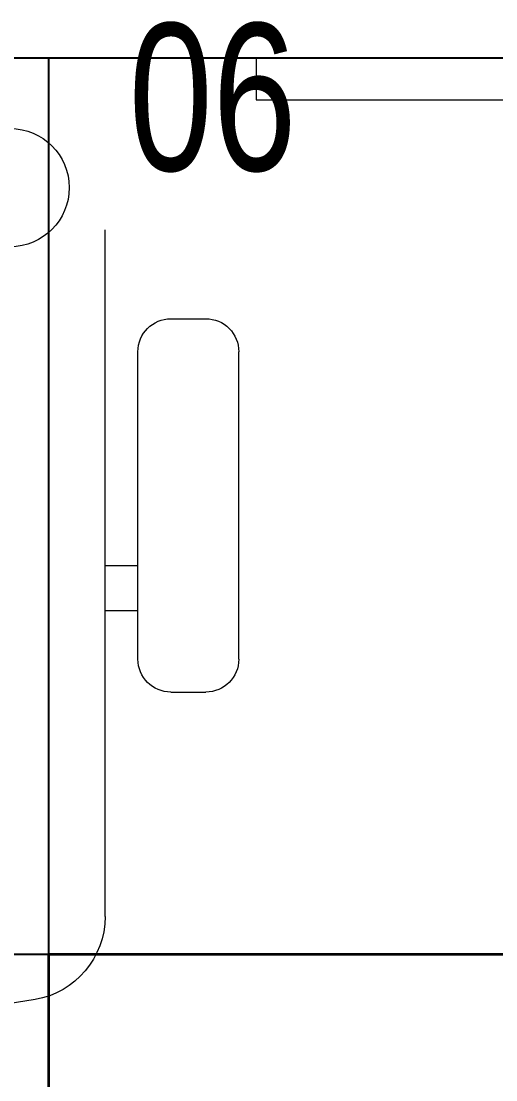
# Model space of a CAD drawing. Header units: inches. Extents: x -12418 to 57169, y -29325 to 19878.
# Drawn here: x 16784 to 17066, y -4775 to -4146 of the extents above; entities that cross this region are included whole.
import ezdxf
from ezdxf.enums import TextEntityAlignment as Align

# ---------------------------------------------------------------- set-up
doc = ezdxf.new("R2010")
doc.units = ezdxf.units.IN
doc.header["$LTSCALE"] = 25
doc.header["$MEASUREMENT"] = 0
doc.layers.get('0').update_dxf_attribs({"color": 8})
for name, color, linetype, lineweight in [('00-Ground Floor$0$72_EGR_EQP_TAG', 142, 'Continuous', 5), ('00-Ground Floor$0$LOADING', 253, 'Continuous', 5), ('00-Ground Floor$0$NEW Wall', 166, 'Continuous', 5), ('00-Ground Floor$0$Walls', 251, 'Continuous', 5), ('E-LITE-CIRC-NUMB', 6, 'Continuous', 25), ('E-LITE-CLNG', 150, 'Continuous', 35), ('E-LITE-CTRL', 6, 'Continuous', 25)]:
    doc.layers.add(name, color=color, linetype=linetype, lineweight=lineweight)
doc.layers.add('00-Ground Floor$0$False Ceiling', color=251, linetype='Continuous')
doc.styles.add('00-Ground Floor$0$X3G_ENTITY_257CFD', font='swisscl.ttf', dxfattribs={"height": 200})
doc.styles.add('DC_Simplex', font='SIMPLEX.shx', dxfattribs={"width": 0.7})

# ---------------------------------------------------------------- blocks, each defined once
blk = doc.blocks.new('*X547')
at = {"color": 0}
for p, q in [((5, 3), (5, 3)), ((5, 3), (5, 3)), ((5, 3), (5, 3)), ((5, 3), (5, 3)), ((5, 3), (5, 3)), ((5, 3), (5, 3)), ((5, 3), (5, 3)), ((5, 3), (5, 3)), ((5, 3), (5, 3)), ((5, 3), (5, 3)), ((5, 3), (5, 3)), ((5, 3), (5, 3)), ((5, 3), (5, 3)), ((5, 3), (5, 3)), ((5, 3), (5, 3)), ((5, 3), (5, 3)), ((5, 3), (5, 3)), ((5, 3), (5, 3)), ((5, 3), (5, 3)), ((5, 3), (5, 3)), ((5, 3), (5, 3)), ((5, 3), (5, 3)), ((5, 3), (5, 3)), ((5, 3), (5, 3)), ((5, 3), (5, 3)), ((5, 3), (5, 3)), ((5, 3), (5, 3)), ((5, 3), (5, 3)), ((5, 3), (5, 3)), ((5, 3), (5, 3)), ((5, 3), (5, 3)), ((5, 3), (5, 3)), ((5, 3), (5, 3)), ((5, 3), (5, 3)), ((5, 3), (5, 3)), ((5, 3), (5, 3)), ((5, 3), (5, 3)), ((5, 3), (5, 3)), ((5, 3), (5, 3)), ((5, 3), (5, 3)), ((5, 3), (5, 3)), ((5, 3), (5, 3)), ((5, 3), (5, 3)), ((5, 3), (5, 3)), ((5, 3), (5, 3)), ((5, 3), (5, 3)), ((5, 3), (5, 3)), ((5, 3), (5, 3)), ((5, 3), (5, 3)), ((5, 3), (5, 3)), ((5, 3), (5, 3)), ((5, 3), (5, 3)), ((5, 3), (5, 3)), ((5, 3), (5, 3)), ((5, 3), (5, 3)), ((5, 3), (5, 3)), ((5, 3), (5, 3)), ((5, 3), (5, 3)), ((5, 3), (5, 3)), ((5, 3), (5, 3)), ((5, 3), (5, 3)), ((5, 3), (5, 3)), ((5, 3), (5, 3)), ((5, 3), (5, 3)), ((5, 3), (5, 3)), ((5, 3), (5, 3)), ((6, 3), (5, 3)), ((5, 3), (5, 3)), ((6, 3), (5, 3)), ((5, 3), (5, 3)), ((6, 3), (5, 3)), ((5, 3), (5, 3)), ((6, 3), (5, 3)), ((5, 3), (5, 3)), ((5, 3), (5, 3)), ((5, 3), (5, 3)), ((5, 3), (5, 3)), ((5, 3), (5, 3)), ((5, 3), (5, 3)), ((5, 3), (5, 3)), ((5, 3), (5, 3)), ((5, 3), (5, 3)), ((5, 3), (5, 3)), ((5, 3), (5, 3)), ((5, 3), (5, 3)), ((5, 3), (5, 3)), ((5, 3), (5, 3)), ((5, 3), (5, 3)), ((5, 3), (5, 3)), ((5, 3), (5, 3)), ((5, 3), (5, 3)), ((5, 3), (5, 3)), ((5, 3), (5, 3)), ((5, 3), (5, 3)), ((5, 3), (5, 3)), ((5, 3), (5, 3)), ((6, 3), (6, 3)), ((6, 3), (6, 3)), ((6, 3), (6, 3)), ((6, 3), (6, 3)), ((6, 3), (6, 3)), ((6, 3), (6, 3)), ((6, 3), (6, 3)), ((6, 3), (6, 3)), ((6, 3), (6, 3)), ((6, 3), (6, 3)), ((6, 3), (6, 3)), ((6, 3), (6, 3)), ((6, 3), (6, 3)), ((6, 3), (6, 3)), ((6, 3), (6, 3)), ((6, 3), (6, 3)), ((6, 3), (6, 3)), ((6, 3), (6, 3)), ((6, 3), (6, 3)), ((6, 3), (6, 3)), ((6, 3), (6, 3)), ((6, 3), (6, 3)), ((6, 3), (6, 3)), ((6, 3), (6, 3)), ((6, 3), (6, 3)), ((6, 3), (6, 3)), ((6, 3), (6, 3)), ((6, 3), (6, 3)), ((6, 3), (6, 3)), ((6, 3), (6, 3)), ((6, 3), (6, 3)), ((6, 3), (6, 3)), ((6, 3), (6, 3)), ((6, 3), (6, 3)), ((6, 3), (6, 3)), ((6, 3), (6, 3)), ((6, 3), (6, 3)), ((6, 3), (6, 3)), ((6, 3), (6, 3)), ((6, 3), (6, 3)), ((6, 3), (6, 3)), ((6, 3), (6, 3)), ((6, 3), (6, 3)), ((6, 3), (6, 3)), ((6, 3), (6, 3)), ((6, 3), (6, 3)), ((6, 3), (6, 3)), ((6, 3), (6, 3)), ((6, 3), (6, 3)), ((6, 3), (6, 3)), ((6, 3), (6, 3)), ((6, 3), (6, 3)), ((6, 3), (6, 3)), ((6, 3), (6, 3)), ((6, 3), (6, 3)), ((6, 3), (6, 3)), ((6, 3), (6, 3)), ((6, 3), (6, 3)), ((6, 3), (6, 3)), ((6, 3), (6, 3)), ((6, 3), (6, 3)), ((6, 3), (6, 3)), ((6, 3), (6, 3)), ((6, 3), (6, 3)), ((6, 3), (6, 3)), ((6, 3), (6, 3)), ((6, 3), (6, 3)), ((6, 3), (6, 3)), ((6, 3), (6, 3)), ((6, 3), (6, 3)), ((6, 3), (6, 3)), ((6, 3), (6, 3)), ((6, 3), (6, 3)), ((6, 3), (6, 3)), ((6, 3), (6, 3)), ((6, 3), (6, 3)), ((6, 3), (6, 3)), ((6, 3), (6, 3)), ((6, 3), (6, 3)), ((6, 3), (6, 3)), ((6, 3), (6, 3)), ((6, 3), (6, 3)), ((6, 3), (6, 3)), ((6, 3), (6, 3)), ((6, 3), (6, 3)), ((6, 3), (6, 3)), ((6, 3), (6, 3)), ((6, 3), (6, 3)), ((6, 3), (6, 3)), ((6, 3), (6, 3)), ((6, 3), (6, 3)), ((6, 3), (6, 3)), ((6, 3), (6, 3)), ((6, 3), (6, 3)), ((6, 3), (6, 3)), ((6, 3), (6, 3)), ((6, 3), (6, 3)), ((6, 3), (6, 3)), ((6, 3), (6, 3)), ((6, 3), (6, 3)), ((6, 3), (6, 3)), ((6, 3), (6, 3)), ((6, 3), (6, 3)), ((6, 3), (6, 3)), ((6, 3), (6, 3)), ((6, 3), (6, 3)), ((6, 3), (6, 3)), ((6, 3), (6, 3)), ((6, 3), (6, 3)), ((6, 3), (6, 3)), ((6, 3), (6, 3)), ((6, 3), (6, 3)), ((6, 3), (6, 3)), ((6, 3), (6, 3)), ((6, 3), (6, 3)), ((6, 3), (6, 3)), ((6, 3), (6, 3)), ((6, 3), (6, 3)), ((6, 3), (6, 3)), ((6, 3), (6, 3)), ((6, 3), (6, 3)), ((6, 3), (6, 3)), ((6, 3), (6, 3)), ((6, 3), (6, 3)), ((6, 3), (6, 3)), ((6, 3), (6, 3)), ((6, 3), (6, 3)), ((6, 3), (6, 3)), ((6, 3), (6, 3)), ((6, 3), (6, 3)), ((6, 3), (6, 3)), ((6, 3), (6, 3)), ((6, 3), (6, 3)), ((6, 3), (6, 3)), ((6, 3), (6, 3)), ((6, 3), (6, 3)), ((6, 3), (6, 3)), ((6, 3), (6, 3)), ((6, 3), (6, 3)), ((6, 3), (6, 3)), ((6, 3), (6, 3)), ((6, 3), (6, 3)), ((6, 3), (6, 3)), ((6, 3), (6, 3)), ((6, 3), (6, 3)), ((6, 3), (6, 3)), ((6, 3), (6, 3)), ((6, 3), (6, 3)), ((6, 3), (6, 3)), ((6, 3), (6, 3)), ((6, 3), (6, 3)), ((6, 3), (6, 3)), ((6, 3), (6, 3)), ((6, 3), (6, 3)), ((6, 3), (6, 3)), ((6, 3), (6, 3)), ((6, 3), (6, 3)), ((6, 3), (6, 3)), ((6, 3), (6, 3)), ((6, 3), (6, 3)), ((6, 3), (6, 3)), ((6, 3), (6, 3)), ((6, 3), (6, 3)), ((6, 3), (6, 3)), ((6, 3), (6, 3)), ((6, 3), (6, 3)), ((6, 3), (6, 3)), ((6, 3), (6, 3)), ((6, 3), (6, 3)), ((6, 3), (6, 3)), ((6, 3), (6, 3)), ((6, 3), (6, 3)), ((6, 3), (6, 3)), ((6, 3), (6, 3)), ((6, 3), (6, 3)), ((6, 3), (6, 3)), ((6, 3), (6, 3)), ((6, 3), (6, 3)), ((6, 3), (6, 3)), ((6, 3), (6, 3)), ((6, 3), (6, 3)), ((6, 3), (6, 3)), ((6, 3), (6, 3)), ((6, 3), (6, 3)), ((6, 3), (6, 3)), ((6, 3), (6, 3)), ((6, 3), (6, 3)), ((6, 3), (6, 3)), ((6, 3), (6, 3)), ((6, 3), (6, 3)), ((6, 3), (6, 3)), ((6, 3), (6, 3)), ((6, 3), (6, 3)), ((6, 3), (6, 3)), ((6, 3), (6, 3)), ((6, 3), (6, 3)), ((6, 3), (6, 3)), ((6, 3), (6, 3)), ((6, 3), (6, 3)), ((6, 3), (6, 3)), ((6, 3), (6, 3)), ((6, 3), (6, 3)), ((6, 3), (6, 3)), ((6, 3), (6, 3)), ((6, 3), (5, 3)), ((6, 3), (5, 3)), ((6, 3), (5, 3)), ((6, 3), (5, 3)), ((6, 3), (5, 3)), ((6, 3), (6, 3)), ((6, 3), (6, 3)), ((6, 3), (6, 3)), ((6, 3), (6, 3)), ((6, 3), (6, 3)), ((6, 3), (6, 3)), ((6, 3), (6, 3)), ((6, 3), (6, 3)), ((6, 3), (6, 3)), ((6, 3), (6, 3)), ((6, 3), (6, 3)), ((6, 3), (6, 3)), ((6, 3), (6, 3)), ((6, 3), (6, 3)), ((6, 3), (6, 3)), ((6, 3), (6, 3)), ((6, 3), (6, 3)), ((6, 3), (6, 3)), ((6, 3), (6, 3)), ((6, 3), (6, 3)), ((6, 3), (6, 3)), ((6, 3), (6, 3)), ((6, 3), (6, 3)), ((6, 3), (6, 3)), ((6, 3), (6, 3)), ((6, 3), (6, 3)), ((6, 3), (6, 3)), ((6, 3), (6, 3)), ((6, 3), (6, 3)), ((6, 3), (6, 3)), ((6, 3), (6, 3)), ((6, 3), (6, 3)), ((6, 3), (6, 3)), ((6, 3), (6, 3)), ((6, 3), (6, 3)), ((6, 3), (6, 3)), ((6, 3), (6, 3)), ((6, 3), (6, 3)), ((6, 3), (6, 3)), ((6, 3), (6, 3)), ((6, 3), (6, 3)), ((6, 3), (6, 3)), ((6, 3), (6, 3)), ((6, 3), (6, 3)), ((6, 3), (6, 3)), ((6, 3), (6, 3)), ((6, 3), (6, 3)), ((6, 3), (6, 3)), ((6, 3), (6, 3)), ((6, 3), (6, 3)), ((6, 3), (6, 3)), ((6, 3), (6, 3)), ((6, 3), (6, 3)), ((6, 3), (6, 3)), ((6, 3), (6, 3)), ((6, 3), (6, 3)), ((6, 3), (6, 3)), ((6, 3), (6, 3)), ((6, 3), (6, 3)), ((6, 3), (6, 3)), ((6, 3), (6, 3)), ((6, 3), (6, 3)), ((6, 3), (6, 3)), ((6, 3), (6, 3)), ((6, 3), (6, 3)), ((6, 3), (6, 3)), ((6, 3), (6, 3)), ((6, 3), (6, 3)), ((6, 3), (6, 3)), ((6, 3), (6, 3)), ((6, 3), (6, 3)), ((6, 3), (6, 3)), ((6, 3), (6, 3)), ((6, 3), (6, 3)), ((6, 3), (6, 3)), ((6, 3), (6, 3)), ((6, 3), (6, 3)), ((6, 3), (6, 3)), ((6, 3), (6, 3)), ((6, 3), (6, 3)), ((6, 3), (6, 3)), ((6, 3), (6, 3)), ((6, 3), (6, 3)), ((6, 3), (6, 3)), ((6, 3), (6, 3)), ((6, 3), (6, 3)), ((6, 3), (6, 3)), ((6, 3), (6, 3)), ((6, 3), (6, 3)), ((6, 3), (6, 3)), ((6, 3), (6, 3)), ((6, 3), (6, 3)), ((6, 3), (6, 3)), ((6, 3), (6, 3)), ((6, 3), (6, 3)), ((6, 3), (6, 3)), ((6, 3), (6, 3)), ((6, 3), (6, 3)), ((6, 3), (6, 3)), ((6, 3), (6, 3)), ((6, 3), (6, 3)), ((6, 3), (6, 3)), ((6, 3), (6, 3)), ((6, 3), (6, 3)), ((6, 3), (6, 3)), ((6, 3), (6, 3)), ((6, 3), (6, 3)), ((6, 3), (6, 3)), ((6, 3), (6, 3)), ((6, 3), (6, 3)), ((6, 3), (6, 3)), ((6, 3), (6, 3)), ((6, 3), (6, 3)), ((6, 3), (6, 3)), ((6, 3), (6, 3)), ((6, 3), (6, 3)), ((6, 3), (6, 3)), ((6, 3), (6, 3)), ((6, 3), (6, 3)), ((6, 3), (6, 3)), ((6, 3), (6, 3)), ((6, 3), (6, 3)), ((6, 3), (6, 3)), ((6, 3), (6, 3)), ((6, 3), (6, 3)), ((6, 3), (6, 3)), ((6, 3), (6, 3)), ((6, 3), (6, 3)), ((6, 3), (6, 3)), ((6, 3), (6, 3)), ((6, 3), (6, 3)), ((6, 3), (6, 3)), ((6, 3), (6, 3)), ((6, 3), (6, 3)), ((6, 3), (6, 3)), ((6, 3), (6, 3)), ((6, 3), (6, 3)), ((6, 3), (6, 3)), ((6, 3), (6, 3)), ((6, 3), (6, 3)), ((6, 3), (6, 3)), ((6, 3), (6, 3)), ((6, 3), (6, 3)), ((6, 3), (6, 3)), ((6, 3), (6, 3)), ((6, 3), (6, 3)), ((6, 3), (6, 3)), ((6, 3), (6, 3)), ((6, 3), (6, 3)), ((6, 3), (6, 3)), ((6, 3), (6, 3)), ((6, 3), (6, 3)), ((6, 3), (6, 3)), ((6, 3), (6, 3)), ((6, 3), (6, 3)), ((6, 3), (6, 3)), ((6, 3), (6, 3)), ((6, 3), (6, 3)), ((6, 3), (6, 3)), ((6, 3), (6, 3)), ((6, 3), (6, 3)), ((6, 3), (6, 3)), ((6, 3), (6, 3)), ((6, 3), (6, 3)), ((6, 3), (6, 3)), ((6, 3), (6, 3)), ((6, 3), (6, 3)), ((6, 3), (6, 3)), ((6, 3), (6, 3)), ((6, 3), (6, 3)), ((6, 3), (6, 3)), ((6, 3), (6, 3)), ((6, 3), (6, 3)), ((6, 3), (6, 3)), ((6, 3), (6, 3)), ((6, 3), (6, 3)), ((6, 3), (6, 3)), ((6, 3), (6, 3)), ((6, 3), (6, 3)), ((6, 3), (6, 3)), ((6, 3), (6, 3)), ((6, 3), (6, 3)), ((6, 3), (6, 3)), ((6, 3), (6, 3)), ((6, 3), (6, 3)), ((6, 3), (6, 3)), ((6, 3), (6, 3)), ((6, 3), (6, 3)), ((6, 3), (6, 3)), ((6, 3), (6, 3)), ((6, 3), (6, 3)), ((6, 3), (6, 3)), ((6, 3), (6, 3)), ((6, 3), (6, 3)), ((6, 3), (6, 3)), ((6, 3), (6, 3)), ((6, 3), (6, 3)), ((6, 3), (6, 3)), ((6, 3), (6, 3)), ((6, 3), (6, 3)), ((6, 3), (6, 3)), ((6, 3), (6, 3)), ((6, 3), (6, 3)), ((6, 3), (6, 3)), ((6, 3), (6, 3)), ((6, 3), (6, 3)), ((6, 3), (6, 3)), ((6, 3), (6, 3)), ((6, 3), (6, 3)), ((6, 3), (6, 3)), ((6, 3), (6, 3)), ((6, 3), (6, 3)), ((6, 3), (6, 3)), ((6, 3), (6, 3)), ((6, 3), (6, 3)), ((6, 3), (6, 3)), ((6, 3), (6, 3)), ((6, 3), (6, 3)), ((6, 3), (6, 3)), ((6, 3), (6, 3)), ((6, 3), (6, 3)), ((6, 3), (6, 3)), ((6, 3), (6, 3)), ((6, 3), (6, 3)), ((6, 3), (6, 3)), ((6, 3), (6, 3)), ((6, 3), (6, 3)), ((6, 3), (6, 3)), ((6, 3), (6, 3)), ((6, 3), (6, 3)), ((6, 3), (6, 3)), ((6, 3), (6, 3)), ((6, 3), (6, 3)), ((6, 3), (6, 3)), ((6, 3), (6, 3)), ((6, 3), (6, 3)), ((6, 3), (6, 3)), ((6, 3), (6, 3)), ((6, 3), (6, 3)), ((6, 3), (6, 3)), ((6, 3), (6, 3)), ((6, 3), (6, 3)), ((6, 3), (6, 3)), ((6, 3), (6, 3)), ((6, 3), (6, 3)), ((6, 3), (6, 3)), ((6, 3), (6, 3)), ((6, 3), (6, 3)), ((6, 3), (6, 3)), ((6, 3), (6, 3)), ((6, 3), (6, 3)), ((6, 3), (6, 3)), ((6, 3), (6, 3)), ((6, 3), (6, 3)), ((6, 3), (6, 3)), ((6, 3), (6, 3)), ((6, 3), (6, 3)), ((6, 3), (6, 3)), ((6, 3), (6, 3)), ((6, 3), (6, 3)), ((6, 3), (6, 3)), ((6, 3), (6, 3)), ((6, 3), (6, 3)), ((6, 3), (6, 3)), ((6, 3), (6, 3)), ((6, 3), (6, 3)), ((6, 3), (6, 3)), ((6, 3), (6, 3)), ((6, 3), (6, 3)), ((6, 3), (6, 3)), ((6, 3), (6, 3)), ((6, 3), (6, 3)), ((6, 3), (6, 3)), ((6, 3), (6, 3)), ((6, 3), (6, 3)), ((6, 3), (6, 3)), ((6, 3), (6, 3)), ((6, 3), (6, 3)), ((6, 3), (6, 3)), ((6, 3), (6, 3)), ((6, 3), (6, 3)), ((6, 3), (6, 3)), ((6, 3), (6, 3)), ((6, 3), (6, 3)), ((6, 3), (6, 3)), ((6, 3), (6, 3)), ((6, 3), (6, 3)), ((6, 3), (6, 3)), ((6, 3), (6, 3)), ((6, 3), (6, 3)), ((6, 3), (6, 3)), ((6, 3), (6, 3)), ((6, 3), (6, 3)), ((6, 3), (6, 3)), ((6, 3), (6, 3)), ((6, 3), (6, 3)), ((6, 3), (6, 3)), ((6, 3), (6, 3)), ((6, 3), (6, 3)), ((6, 3), (6, 3)), ((6, 3), (6, 3)), ((6, 3), (6, 3)), ((6, 3), (6, 3)), ((6, 3), (6, 3)), ((6, 3), (6, 3)), ((6, 3), (6, 3)), ((6, 3), (6, 3)), ((6, 3), (6, 3)), ((6, 3), (6, 3)), ((6, 3), (6, 3)), ((6, 3), (6, 3)), ((6, 3), (6, 3)), ((6, 3), (6, 3)), ((6, 3), (6, 3)), ((6, 3), (6, 3)), ((6, 3), (6, 3)), ((6, 3), (6, 3))]:
    blk.add_line(p, q, dxfattribs=at)
blk = doc.blocks.new('*X548')
at = {"color": 0}
for p, q in [((13, 1), (13, 1)), ((13, 1), (13, 1)), ((13, 1), (13, 1)), ((13, 1), (13, 1)), ((13, 1), (13, 1)), ((13, 1), (13, 1)), ((13, 1), (13, 1)), ((13, 1), (13, 1)), ((13, 1), (13, 1)), ((13, 1), (13, 1)), ((13, 1), (13, 1)), ((13, 1), (13, 1)), ((13, 1), (13, 1)), ((13, 1), (13, 1)), ((13, 1), (13, 1)), ((13, 1), (14, 1)), ((13, 1), (14, 1)), ((13, 1), (14, 1)), ((13, 1), (13, 1)), ((13, 1), (13, 1)), ((13, 1), (13, 1)), ((13, 1), (13, 1)), ((13, 1), (13, 1)), ((13, 1), (13, 1)), ((13, 1), (13, 1)), ((13, 1), (13, 1)), ((13, 1), (13, 1)), ((13, 1), (13, 1)), ((13, 1), (13, 1)), ((13, 1), (13, 1)), ((13, 1), (13, 1)), ((13, 1), (13, 1)), ((13, 1), (13, 1)), ((13, 1), (13, 1)), ((13, 1), (13, 1)), ((13, 1), (13, 1)), ((13, 1), (13, 1)), ((13, 1), (13, 1)), ((13, 1), (13, 1)), ((13, 1), (13, 1)), ((13, 1), (13, 1)), ((13, 1), (13, 1)), ((13, 1), (13, 1)), ((13, 1), (13, 1)), ((13, 1), (13, 1)), ((13, 1), (13, 1)), ((13, 1), (13, 1)), ((13, 1), (13, 1)), ((13, 1), (13, 1)), ((13, 1), (13, 1)), ((13, 1), (13, 1)), ((13, 1), (13, 1)), ((13, 1), (13, 1)), ((13, 1), (13, 1)), ((13, 1), (13, 1)), ((13, 1), (13, 1)), ((13, 1), (13, 1)), ((13, 1), (13, 1)), ((13, 1), (13, 1)), ((13, 1), (13, 1)), ((13, 1), (13, 1)), ((13, 1), (13, 1)), ((13, 1), (13, 1)), ((13, 1), (13, 1)), ((13, 1), (13, 1)), ((13, 1), (13, 1)), ((13, 1), (13, 1)), ((13, 1), (13, 1)), ((13, 1), (13, 1)), ((13, 1), (13, 1)), ((13, 1), (13, 1)), ((13, 1), (13, 1)), ((13, 1), (13, 1)), ((13, 1), (13, 1)), ((13, 1), (13, 1)), ((13, 1), (13, 1)), ((13, 1), (13, 1)), ((13, 1), (13, 1)), ((13, 1), (13, 1)), ((13, 1), (13, 1)), ((13, 1), (13, 1)), ((13, 1), (13, 1)), ((13, 1), (13, 1)), ((13, 1), (13, 1)), ((13, 1), (13, 1)), ((13, 1), (13, 1)), ((13, 1), (13, 1)), ((13, 1), (13, 1)), ((13, 1), (13, 1)), ((13, 1), (13, 1)), ((13, 1), (13, 1)), ((13, 1), (13, 1)), ((13, 1), (13, 1)), ((13, 1), (13, 1)), ((13, 1), (13, 1)), ((13, 1), (13, 1)), ((13, 1), (13, 1)), ((13, 1), (13, 1)), ((13, 1), (13, 1)), ((13, 1), (13, 1)), ((13, 1), (13, 1)), ((13, 1), (13, 1)), ((13, 1), (13, 1)), ((13, 1), (13, 1)), ((13, 1), (13, 1)), ((13, 1), (13, 1)), ((13, 1), (13, 1)), ((13, 1), (13, 1)), ((13, 1), (13, 1)), ((13, 1), (13, 1)), ((13, 1), (13, 1)), ((13, 1), (13, 1)), ((13, 1), (13, 1)), ((13, 1), (13, 1)), ((13, 1), (13, 1)), ((13, 1), (13, 1)), ((13, 1), (13, 1)), ((13, 1), (13, 1)), ((13, 1), (13, 1)), ((13, 1), (13, 1)), ((13, 1), (13, 1)), ((13, 1), (13, 1)), ((13, 1), (13, 1)), ((13, 1), (14, 1)), ((13, 0), (13, 0)), ((13, 0), (13, 0)), ((13, 0), (13, 0)), ((13, 0), (13, 0)), ((13, 0), (13, 0)), ((13, 0), (13, 0)), ((13, 0), (13, 0)), ((13, 0), (13, 0)), ((13, 0), (13, 0)), ((13, 0), (13, 0)), ((13, 0), (13, 0)), ((13, 0), (13, 0)), ((13, 0), (13, 0)), ((13, 0), (13, 0)), ((13, 0), (13, 0)), ((13, 0), (13, 0)), ((13, 0), (13, 0)), ((13, 0), (13, 0)), ((13, 0), (13, 0)), ((13, 0), (13, 0)), ((13, 0), (13, 0)), ((13, 0), (13, 0)), ((13, 0), (13, 0)), ((13, 0), (13, 0)), ((13, 0), (13, 0)), ((13, 0), (13, 0)), ((13, 0), (13, 0)), ((13, 0), (13, 0)), ((13, 0), (13, 0)), ((13, 0), (13, 0)), ((13, 0), (13, 0)), ((13, 0), (13, 0)), ((13, 0), (13, 0)), ((13, 0), (13, 0)), ((13, 0), (13, 0)), ((13, 0), (13, 0)), ((13, 0), (13, 0)), ((13, 0), (13, 0)), ((13, 0), (13, 0)), ((13, 0), (13, 0)), ((13, 0), (13, 0)), ((13, 0), (13, 0)), ((13, 0), (13, 0)), ((13, 0), (13, 0)), ((13, 0), (13, 0)), ((13, 0), (13, 0)), ((13, 0), (13, 0)), ((13, 0), (13, 0)), ((13, 0), (14, 0)), ((13, 0), (14, 0)), ((13, 0), (13, 0)), ((13, 0), (14, 0)), ((14, 1), (14, 1)), ((14, 1), (14, 1)), ((14, 1), (14, 1)), ((14, 1), (14, 1)), ((14, 1), (14, 1)), ((14, 1), (14, 1)), ((14, 1), (14, 1)), ((14, 1), (14, 1)), ((14, 1), (14, 1)), ((14, 1), (14, 1)), ((14, 1), (14, 1)), ((14, 1), (14, 1)), ((14, 1), (14, 1)), ((14, 1), (14, 1)), ((14, 1), (14, 1)), ((14, 1), (14, 1)), ((14, 1), (14, 1)), ((14, 1), (14, 1)), ((14, 1), (14, 1)), ((14, 1), (14, 1)), ((14, 1), (14, 1)), ((14, 1), (14, 1)), ((14, 1), (14, 1)), ((14, 1), (14, 1)), ((14, 1), (14, 1)), ((14, 1), (14, 1)), ((14, 1), (14, 1)), ((14, 1), (14, 1)), ((14, 1), (14, 1)), ((14, 1), (14, 1)), ((14, 1), (14, 1)), ((14, 1), (14, 1)), ((14, 1), (14, 1)), ((14, 1), (14, 1)), ((14, 1), (14, 1)), ((14, 1), (14, 1)), ((14, 1), (14, 1)), ((14, 1), (14, 1)), ((14, 1), (14, 1)), ((14, 1), (14, 1)), ((14, 1), (14, 1)), ((14, 1), (14, 1)), ((14, 1), (14, 1)), ((14, 1), (14, 1)), ((14, 1), (14, 1)), ((14, 1), (14, 1)), ((14, 1), (14, 1)), ((14, 1), (14, 1)), ((14, 1), (14, 1)), ((14, 1), (14, 1)), ((14, 1), (14, 1)), ((14, 1), (14, 1)), ((14, 1), (14, 1)), ((14, 1), (14, 1)), ((14, 1), (14, 1)), ((14, 1), (14, 1)), ((14, 1), (14, 1)), ((14, 1), (14, 1)), ((14, 1), (14, 1)), ((14, 1), (14, 1)), ((14, 1), (14, 1)), ((14, 1), (14, 1)), ((14, 1), (14, 1)), ((14, 1), (14, 1)), ((14, 1), (14, 1)), ((14, 1), (14, 1)), ((14, 1), (14, 1)), ((14, 1), (14, 1)), ((14, 1), (14, 1)), ((14, 1), (14, 1)), ((14, 1), (14, 1)), ((14, 1), (14, 1)), ((14, 1), (14, 1)), ((14, 1), (14, 1)), ((14, 1), (14, 1)), ((14, 1), (14, 1)), ((14, 1), (14, 1)), ((14, 1), (14, 1)), ((14, 1), (14, 1)), ((14, 1), (14, 1)), ((14, 1), (14, 1)), ((14, 1), (14, 1)), ((14, 1), (14, 1)), ((14, 1), (14, 1)), ((14, 1), (14, 1)), ((14, 1), (14, 1)), ((14, 1), (14, 1)), ((14, 1), (14, 1)), ((14, 1), (14, 1)), ((14, 1), (14, 1)), ((14, 1), (14, 1)), ((14, 1), (14, 1)), ((14, 1), (14, 1)), ((14, 1), (14, 1)), ((14, 0), (14, 0)), ((14, 0), (14, 0)), ((14, 0), (14, 0)), ((14, 0), (14, 0)), ((14, 0), (14, 0)), ((14, 0), (14, 0)), ((14, 0), (14, 0)), ((14, 0), (14, 0)), ((14, 0), (14, 0)), ((14, 0), (14, 0)), ((14, 0), (14, 0)), ((14, 0), (14, 0)), ((14, 0), (14, 0)), ((14, 0), (14, 0)), ((14, 0), (14, 0)), ((14, 0), (14, 0)), ((14, 0), (14, 0)), ((14, 0), (14, 0)), ((14, 0), (14, 0)), ((14, 0), (14, 0)), ((14, 0), (14, 0)), ((14, 0), (14, 0)), ((14, 0), (14, 0)), ((14, 0), (14, 0)), ((14, 0), (14, 0)), ((14, 0), (14, 0)), ((14, 0), (14, 0)), ((14, 0), (14, 0)), ((14, 0), (14, 0)), ((14, 0), (14, 0)), ((14, 0), (14, 0)), ((14, 0), (14, 0)), ((14, 0), (14, 0)), ((14, 0), (14, 0)), ((14, 0), (14, 0)), ((14, 0), (14, 0)), ((14, 0), (14, 0)), ((14, 0), (14, 0)), ((14, 0), (14, 0)), ((14, 0), (14, 0)), ((14, 0), (14, 0)), ((14, 0), (14, 0)), ((14, 0), (14, 0)), ((14, 0), (14, 0)), ((14, 0), (14, 0)), ((14, 0), (14, 0)), ((14, 0), (14, 0)), ((14, 0), (14, 0)), ((13, 0), (13, 0)), ((13, 0), (14, 0)), ((13, 0), (13, 0)), ((13, 0), (14, 0)), ((13, 0), (13, 0)), ((13, 0), (14, 0)), ((13, 0), (13, 0)), ((13, 0), (13, 0)), ((13, 0), (13, 0)), ((13, 0), (13, 0)), ((13, 0), (14, 0)), ((13, 0), (13, 0)), ((13, 0), (14, 0)), ((13, 0), (13, 0)), ((13, 0), (14, 0)), ((13, 0), (13, 0)), ((13, 0), (14, 0)), ((13, 0), (13, 0)), ((13, 0), (14, 0)), ((13, 0), (13, 0)), ((13, 0), (14, 0)), ((13, 0), (13, 0)), ((13, 0), (14, 0)), ((13, 0), (13, 0)), ((13, 0), (13, 0)), ((13, 0), (13, 0)), ((13, 0), (14, 0)), ((13, 0), (13, 0)), ((13, 0), (14, 0)), ((13, 0), (13, 0)), ((13, 0), (14, 0)), ((13, 0), (13, 0)), ((13, 0), (14, 0)), ((13, 0), (13, 0)), ((13, 0), (13, 0)), ((13, 0), (13, 0)), ((13, 0), (13, 0)), ((13, 0), (13, 0)), ((13, 0), (13, 0)), ((13, 0), (13, 0)), ((13, 0), (13, 0)), ((13, 0), (13, 0)), ((13, 0), (13, 0)), ((13, 0), (13, 0)), ((13, 0), (13, 0)), ((13, 0), (13, 0)), ((13, 0), (13, 0)), ((13, 0), (13, 0)), ((13, 0), (13, 0)), ((13, 0), (13, 0)), ((13, 0), (13, 0)), ((13, 0), (13, 0)), ((13, 0), (13, 0)), ((13, 0), (13, 0)), ((13, 0), (13, 0)), ((13, 0), (13, 0)), ((13, 0), (13, 0)), ((13, 0), (13, 0)), ((13, 0), (13, 0)), ((13, 0), (13, 0)), ((13, 0), (13, 0)), ((13, 0), (13, 0)), ((13, 0), (13, 0)), ((13, 0), (13, 0)), ((13, -1), (13, -1)), ((13, -1), (13, -1)), ((13, -1), (13, -1)), ((13, -1), (13, -1)), ((13, -1), (13, -1)), ((13, -1), (14, -1)), ((13, -1), (13, -1)), ((14, 0), (14, 0)), ((14, 0), (14, 0)), ((14, 0), (14, 0)), ((14, 0), (14, 0)), ((14, 0), (14, 0)), ((14, 0), (14, 0)), ((14, 0), (14, 0)), ((14, 0), (14, 0)), ((14, 0), (14, 0)), ((14, 0), (14, 0)), ((14, 0), (14, 0)), ((14, 0), (14, 0)), ((14, 0), (14, 0)), ((14, 0), (14, 0)), ((14, 0), (14, 0)), ((13, 0), (14, 0)), ((14, 0), (14, 0)), ((14, 0), (14, 0)), ((14, 0), (14, 0)), ((14, 0), (14, 0)), ((14, 0), (14, 0)), ((14, 0), (14, 0)), ((14, 0), (14, 0)), ((14, 0), (14, 0)), ((14, 0), (14, 0)), ((14, 0), (14, 0)), ((14, 0), (14, 0)), ((14, 0), (14, 0)), ((14, 0), (14, 0)), ((14, 0), (14, 0)), ((14, 0), (14, 0)), ((14, 0), (14, 0)), ((14, 0), (14, 0)), ((14, 0), (14, 0)), ((14, 0), (14, 0)), ((14, 0), (14, 0)), ((14, 0), (14, 0)), ((14, 0), (14, 0)), ((14, 0), (14, 0)), ((14, 0), (14, 0)), ((14, 0), (14, 0)), ((14, 0), (14, 0)), ((14, 0), (14, 0)), ((14, 0), (14, 0)), ((14, 0), (14, 0)), ((14, 0), (14, 0)), ((14, 0), (14, 0)), ((14, 0), (14, 0)), ((14, 0), (14, 0)), ((14, 0), (14, 0)), ((14, -1), (14, -1)), ((14, -1), (14, -1)), ((14, -1), (14, -1)), ((14, -1), (14, -1)), ((14, -1), (14, -1))]:
    blk.add_line(p, q, dxfattribs=at)
blk = doc.blocks.new('00-Ground Floor$0$GF21018-P')
at = {"color": 0}
for p, q in [((0.22049, 0.47563), (0.22049, 0.0675)), ((0.25963, 0.34221), (0.2804, 0.34221)), ((0.24001, 0.32259), (0.24001, 0.14)), ((0.30001, 0.32259), (0.30001, 0.14)), ((0.22049, 0.29372), (0.24001, 0.29372)), ((0.22049, 0.26708), (0.24001, 0.26708)), ((0.25963, 0.12039), (0.2804, 0.12039))]:
    blk.add_line(p, q, dxfattribs=at)
for points in [[(0.24001, 0.29372), (0.24001, 0.29372), (0.24001, 0.29372), (0.24001, 0.29372), (0.24001, 0.29372), (0.24001, 0.29372), (0.24001, 0.29372), (0.24001, 0.29372), (0.24001, 0.29372), (0.24001, 0.29372), (0.24001, 0.29372), (0.24001, 0.29372), (0.24001, 0.29372), (0.24001, 0.29372), (0.24001, 0.29372), (0.24001, 0.29372), (0.24001, 0.29372), (0.24001, 0.29372), (0.24001, 0.29372), (0.24001, 0.29372), (0.24001, 0.29372), (0.24001, 0.29372), (0.24001, 0.29372), (0.24001, 0.29372), (0.24001, 0.29372), (0.24001, 0.29372), (0.24001, 0.29372), (0.24001, 0.29372), (0.24001, 0.29372), (0.24001, 0.29372), (0.24001, 0.29372), (0.24001, 0.29372), (0.24001, 0.29372), (0.24001, 0.29372), (0.24001, 0.29372), (0.24001, 0.29372), (0.24001, 0.29372), (0.24001, 0.29372), (0.24001, 0.29372), (0.24001, 0.29372), (0.24001, 0.29372), (0.24001, 0.29372), (0.24001, 0.29372), (0.24001, 0.29372), (0.24001, 0.29372), (0.24001, 0.29372), (0.24001, 0.29372), (0.24001, 0.29372), (0.24001, 0.29372), (0.24001, 0.29372), (0.24001, 0.29372), (0.24001, 0.29372), (0.24001, 0.29372), (0.24001, 0.29372), (0.24001, 0.29372), (0.24001, 0.29372), (0.24001, 0.29372), (0.24001, 0.29372), (0.24001, 0.29372), (0.24001, 0.29372), (0.24001, 0.29372), (0.24001, 0.29372), (0.24001, 0.29372), (0.24001, 0.29372), (0.24001, 0.29372), (0.24001, 0.29372), (0.24001, 0.29372), (0.24001, 0.29372), (0.24001, 0.29372), (0.24001, 0.29372), (0.24001, 0.29372), (0.24001, 0.29372), (0.24001, 0.29372), (0.24001, 0.29372), (0.24001, 0.29372), (0.24001, 0.29372), (0.24001, 0.29372), (0.24001, 0.29372), (0.24001, 0.29372), (0.24001, 0.29372), (0.24001, 0.29372), (0.24001, 0.29372), (0.24001, 0.29372), (0.24001, 0.29372), (0.24001, 0.29372), (0.24001, 0.29372), (0.24001, 0.29372), (0.24001, 0.29372), (0.24001, 0.29372), (0.24001, 0.29372), (0.24001, 0.29372), (0.24001, 0.29372), (0.24001, 0.29372), (0.24001, 0.29372), (0.24001, 0.29372), (0.24001, 0.29372), (0.24001, 0.29372), (0.24001, 0.29372), (0.24001, 0.29372), (0.24001, 0.29372), (0.24001, 0.29372), (0.24001, 0.29372), (0.24001, 0.29372), (0.24001, 0.29372), (0.24001, 0.29372), (0.24001, 0.29372), (0.24001, 0.29372), (0.24001, 0.29372), (0.24001, 0.29372), (0.24001, 0.29372), (0.24001, 0.29372), (0.24001, 0.29372), (0.24001, 0.29372), (0.24001, 0.29372), (0.24001, 0.29372), (0.24001, 0.29372), (0.24001, 0.29372), (0.24001, 0.29372), (0.24001, 0.29372), (0.24001, 0.29372), (0.24001, 0.29372), (0.24001, 0.29372), (0.24001, 0.29372), (0.24001, 0.29372), (0.24001, 0.29372), (0.24001, 0.29372), (0.24001, 0.29372), (0.24001, 0.29372), (0.24001, 0.29372), (0.24001, 0.29372), (0.24001, 0.29372), (0.24001, 0.29372), (0.24001, 0.29372), (0.24001, 0.29372), (0.24001, 0.29372), (0.24001, 0.29372), (0.24001, 0.29372), (0.24001, 0.29372), (0.24001, 0.29372), (0.24001, 0.29372), (0.24001, 0.29372), (0.24001, 0.29372), (0.24001, 0.29372), (0.24001, 0.29372), (0.24001, 0.29372), (0.24001, 0.29372), (0.24001, 0.29372), (0.24001, 0.29372), (0.24001, 0.29372), (0.24001, 0.29372), (0.24001, 0.29372), (0.24001, 0.29372), (0.24001, 0.29372), (0.24001, 0.29372), (0.24001, 0.29372), (0.24001, 0.29372), (0.24001, 0.29372), (0.24001, 0.29372), (0.24001, 0.29372), (0.24001, 0.29372), (0.24001, 0.29372), (0.24001, 0.29372), (0.24001, 0.29372), (0.24001, 0.29372), (0.24001, 0.29372), (0.24001, 0.29372), (0.24001, 0.29372), (0.24001, 0.29372), (0.24001, 0.29372), (0.24001, 0.29372), (0.24001, 0.29372), (0.24001, 0.29372), (0.24001, 0.29372), (0.24001, 0.29372), (0.24001, 0.29372), (0.24001, 0.29372), (0.24001, 0.29372), (0.24001, 0.29372), (0.24001, 0.29372), (0.24001, 0.29372), (0.24001, 0.29372), (0.24001, 0.29372), (0.24001, 0.29372), (0.24001, 0.29372), (0.24001, 0.29372), (0.24001, 0.29372), (0.24001, 0.29372), (0.24001, 0.29372), (0.24001, 0.29372), (0.24001, 0.29372), (0.24001, 0.29372), (0.24001, 0.29372), (0.24001, 0.29372), (0.24001, 0.29372), (0.24001, 0.29372), (0.24001, 0.29372), (0.24001, 0.29372), (0.24001, 0.29372), (0.24001, 0.29372), (0.24001, 0.29372), (0.24001, 0.29372), (0.24001, 0.29372), (0.24001, 0.29372), (0.24001, 0.29372), (0.24001, 0.29372), (0.24001, 0.29372), (0.24001, 0.29372), (0.24001, 0.29372), (0.24001, 0.29372), (0.24001, 0.29372), (0.24001, 0.29372), (0.24001, 0.29372), (0.24001, 0.29372), (0.24001, 0.29372), (0.24001, 0.29372), (0.24001, 0.29372), (0.24001, 0.29372), (0.24001, 0.29372), (0.24001, 0.29372), (0.24001, 0.29372), (0.24001, 0.29372), (0.24001, 0.29372), (0.24001, 0.29372), (0.24001, 0.29372), (0.24001, 0.29372), (0.24001, 0.29372), (0.24001, 0.29372), (0.24001, 0.29372), (0.24001, 0.29372), (0.24001, 0.29372), (0.24001, 0.29372), (0.24001, 0.29372), (0.24001, 0.29372), (0.24001, 0.29372), (0.24001, 0.29372), (0.24001, 0.29372), (0.24001, 0.29372), (0.24001, 0.29372), (0.24001, 0.29372), (0.24001, 0.29372), (0.24001, 0.29372), (0.24001, 0.29372), (0.24001, 0.29372), (0.24001, 0.29372), (0.24001, 0.29372), (0.24001, 0.29372), (0.24001, 0.29372), (0.24001, 0.29372), (0.24001, 0.29372), (0.24001, 0.29372), (0.24001, 0.29372), (0.24001, 0.29372), (0.24001, 0.29372), (0.24001, 0.29372), (0.24001, 0.29372), (0.24001, 0.29372), (0.24001, 0.29372), (0.24001, 0.29372), (0.24001, 0.29372), (0.24001, 0.29372), (0.24001, 0.29372), (0.24001, 0.29372), (0.24001, 0.29372), (0.24001, 0.29372), (0.24001, 0.29372), (0.24001, 0.29372), (0.24001, 0.29372), (0.24001, 0.29372), (0.24001, 0.29372), (0.24001, 0.29372), (0.24001, 0.29372), (0.24001, 0.29372), (0.24001, 0.29372), (0.24001, 0.29372), (0.24001, 0.29372), (0.24001, 0.29372), (0.24001, 0.29372)], [(0.24001, 0.29372), (0.24001, 0.29372), (0.24001, 0.29372), (0.24001, 0.29372), (0.24001, 0.29372), (0.24001, 0.29372), (0.24001, 0.29372), (0.24001, 0.29372), (0.24001, 0.29372), (0.24001, 0.29372), (0.24001, 0.29372), (0.24001, 0.29372), (0.24001, 0.29372), (0.24001, 0.29372), (0.24001, 0.29372), (0.24001, 0.29372), (0.24001, 0.29372), (0.24001, 0.29372), (0.24001, 0.29372), (0.24001, 0.29372), (0.24001, 0.29372), (0.24001, 0.29372), (0.24001, 0.29372), (0.24001, 0.29372), (0.24001, 0.29372), (0.24001, 0.29372), (0.24001, 0.29372), (0.24001, 0.29372), (0.24001, 0.29372), (0.24001, 0.29372), (0.24001, 0.29372), (0.24001, 0.29372), (0.24001, 0.29372), (0.24001, 0.29372), (0.24001, 0.29372), (0.24001, 0.29372), (0.24001, 0.29372), (0.24001, 0.29372), (0.24001, 0.29372), (0.24001, 0.29372), (0.24001, 0.29372), (0.24001, 0.29372), (0.24001, 0.29372), (0.24001, 0.29372), (0.24001, 0.29372), (0.24001, 0.29372), (0.24001, 0.29372), (0.24001, 0.29372), (0.24001, 0.29372), (0.24001, 0.29372), (0.24001, 0.29372), (0.24001, 0.29372), (0.24001, 0.29372), (0.24001, 0.29372), (0.24001, 0.29372), (0.24001, 0.29372), (0.24001, 0.29372), (0.24001, 0.29372), (0.24001, 0.29372), (0.24001, 0.29372), (0.24001, 0.29372), (0.24001, 0.29372), (0.24001, 0.29372), (0.24001, 0.29372), (0.24001, 0.29372), (0.24001, 0.29372), (0.24001, 0.29372), (0.24001, 0.29372), (0.24001, 0.29372), (0.24001, 0.29372), (0.24001, 0.29372), (0.24001, 0.29372), (0.24001, 0.29372), (0.24001, 0.29372), (0.24001, 0.29372), (0.24001, 0.29372), (0.24001, 0.29372), (0.24001, 0.29372), (0.24001, 0.29372), (0.24001, 0.29372), (0.24001, 0.29372), (0.24001, 0.29372), (0.24001, 0.29372), (0.24001, 0.29372), (0.24001, 0.29372), (0.24001, 0.29372), (0.24001, 0.29372), (0.24001, 0.29372), (0.24001, 0.29372), (0.24001, 0.29372), (0.24001, 0.29372), (0.24001, 0.29372), (0.24001, 0.29372), (0.24001, 0.29372), (0.24001, 0.29372), (0.24001, 0.29372), (0.24001, 0.29372), (0.24001, 0.29372), (0.24001, 0.29372), (0.24001, 0.29372), (0.24001, 0.29372), (0.24001, 0.29372), (0.24001, 0.29372), (0.24001, 0.29372), (0.24001, 0.29372), (0.24001, 0.29372), (0.24001, 0.29372), (0.24001, 0.29372), (0.24001, 0.29372), (0.24001, 0.29372), (0.24001, 0.29372), (0.24001, 0.29372), (0.24001, 0.29372), (0.24001, 0.29372), (0.24001, 0.29372), (0.24001, 0.29372), (0.24001, 0.29372), (0.24001, 0.29372), (0.24001, 0.29372), (0.24001, 0.29372), (0.24001, 0.29372), (0.24001, 0.29372), (0.24001, 0.29372), (0.24001, 0.29372), (0.24001, 0.29372), (0.24001, 0.29372), (0.24001, 0.29372), (0.24001, 0.29372), (0.24001, 0.29372), (0.24001, 0.29372), (0.24001, 0.29372), (0.24001, 0.29372), (0.24001, 0.29372), (0.24001, 0.29372), (0.24001, 0.29372), (0.24001, 0.29372), (0.24001, 0.29372), (0.24001, 0.29372), (0.24001, 0.29372), (0.24001, 0.29372), (0.24001, 0.29372), (0.24001, 0.29372), (0.24001, 0.29372), (0.24001, 0.29372), (0.24001, 0.29372), (0.24001, 0.29372), (0.24001, 0.29372), (0.24001, 0.29372), (0.24001, 0.29372), (0.24001, 0.29372), (0.24001, 0.29372), (0.24001, 0.29372), (0.24001, 0.29372), (0.24001, 0.29372), (0.24001, 0.29372), (0.24001, 0.29372), (0.24001, 0.29372), (0.24001, 0.29372), (0.24001, 0.29372), (0.24001, 0.29372), (0.24001, 0.29372), (0.24001, 0.29372), (0.24001, 0.29372), (0.24001, 0.29372), (0.24001, 0.29372), (0.24001, 0.29372), (0.24001, 0.29372), (0.24001, 0.29372), (0.24001, 0.29372), (0.24001, 0.29372), (0.24001, 0.29372), (0.24001, 0.29372), (0.24001, 0.29372), (0.24001, 0.29372), (0.24001, 0.29372), (0.24001, 0.29372), (0.24001, 0.29372), (0.24001, 0.29372), (0.24001, 0.29372), (0.24001, 0.29372), (0.24001, 0.29372), (0.24001, 0.29372), (0.24001, 0.29372), (0.24001, 0.29372), (0.24001, 0.29372), (0.24001, 0.29372), (0.24001, 0.29372), (0.24001, 0.29372), (0.24001, 0.29372), (0.24001, 0.29372), (0.24001, 0.29372), (0.24001, 0.29372), (0.24001, 0.29372), (0.24001, 0.29372), (0.24001, 0.29372), (0.24001, 0.29372), (0.24001, 0.29372), (0.24001, 0.29372), (0.24001, 0.29372), (0.24001, 0.29372), (0.24001, 0.29372), (0.24001, 0.29372), (0.24001, 0.29372), (0.24001, 0.29372), (0.24001, 0.29372), (0.24001, 0.29372), (0.24001, 0.29372), (0.24001, 0.29372), (0.24001, 0.29372), (0.24001, 0.29372), (0.24001, 0.29372), (0.24001, 0.29372), (0.24001, 0.29372), (0.24001, 0.29372), (0.24001, 0.29372), (0.24001, 0.29372), (0.24001, 0.29372), (0.24001, 0.29372), (0.24001, 0.29372)], [(0.24001, 0.29372), (0.24001, 0.29372), (0.24001, 0.29372), (0.24001, 0.29372), (0.24001, 0.29372), (0.24001, 0.29372), (0.24001, 0.29372), (0.24001, 0.29372), (0.24001, 0.29372), (0.24001, 0.29372), (0.24001, 0.29372), (0.24001, 0.29372), (0.24001, 0.29372), (0.24001, 0.29372), (0.24001, 0.29372), (0.24001, 0.29372), (0.24001, 0.29372), (0.24001, 0.29372), (0.24001, 0.29372), (0.24001, 0.29372), (0.24001, 0.29372), (0.24001, 0.29372), (0.24001, 0.29372), (0.24001, 0.29372), (0.24001, 0.29372), (0.24001, 0.29372), (0.24001, 0.29372), (0.24001, 0.29372), (0.24001, 0.29372), (0.24001, 0.29372), (0.24001, 0.29372), (0.24001, 0.29372), (0.24001, 0.29372), (0.24001, 0.29372), (0.24001, 0.29372), (0.24001, 0.29372), (0.24001, 0.29372), (0.24001, 0.29372), (0.24001, 0.29372), (0.24001, 0.29372), (0.24001, 0.29372), (0.24001, 0.29372), (0.24001, 0.29372), (0.24001, 0.29372), (0.24001, 0.29372), (0.24001, 0.29372), (0.24001, 0.29372), (0.24001, 0.29372), (0.24001, 0.29372), (0.24001, 0.29372), (0.24001, 0.29372), (0.24001, 0.29372), (0.24001, 0.29372), (0.24001, 0.29372), (0.24001, 0.29372), (0.24001, 0.29372), (0.24001, 0.29372), (0.24001, 0.29372), (0.24001, 0.29372), (0.24001, 0.29372), (0.24001, 0.29372), (0.24001, 0.29372), (0.24001, 0.29372), (0.24001, 0.29372), (0.24001, 0.29372), (0.24001, 0.29372), (0.24001, 0.29372), (0.24001, 0.29372), (0.24001, 0.29372), (0.24001, 0.29372), (0.24001, 0.29372), (0.24001, 0.29372), (0.24001, 0.29372), (0.24001, 0.29372), (0.24001, 0.29372), (0.24001, 0.29372), (0.24001, 0.29372), (0.24001, 0.29372), (0.24001, 0.29372), (0.24001, 0.29372), (0.24001, 0.29372), (0.24001, 0.29372), (0.24001, 0.29372), (0.24001, 0.29372), (0.24001, 0.29372), (0.24001, 0.29372), (0.24001, 0.29372), (0.24001, 0.29372), (0.24001, 0.29372), (0.24001, 0.29372), (0.24001, 0.29372), (0.24001, 0.29372), (0.24001, 0.29372), (0.24001, 0.29372), (0.24001, 0.29372), (0.24001, 0.29372), (0.24001, 0.29372), (0.24001, 0.29372), (0.24001, 0.29372), (0.24001, 0.29372), (0.24001, 0.29372), (0.24001, 0.29372), (0.24001, 0.29372), (0.24001, 0.29372), (0.24001, 0.29372), (0.24001, 0.29372), (0.24001, 0.29372), (0.24001, 0.29372), (0.24001, 0.29372), (0.24001, 0.29372), (0.24001, 0.29372), (0.24001, 0.29372), (0.24001, 0.29372), (0.24001, 0.29372), (0.24001, 0.29372), (0.24001, 0.29372), (0.24001, 0.29372), (0.24001, 0.29372), (0.24001, 0.29372), (0.24001, 0.29372), (0.24001, 0.29372), (0.24001, 0.29372), (0.24001, 0.29372), (0.24001, 0.29372), (0.24001, 0.29372), (0.24001, 0.29372), (0.24001, 0.29372), (0.24001, 0.29372), (0.24001, 0.29372), (0.24001, 0.29372), (0.24001, 0.29372), (0.24001, 0.29372), (0.24001, 0.29372), (0.24001, 0.29372), (0.24001, 0.29372), (0.24001, 0.29372), (0.24001, 0.29372), (0.24001, 0.29372), (0.24001, 0.29372), (0.24001, 0.29372), (0.24001, 0.29372), (0.24001, 0.29372), (0.24001, 0.29372), (0.24001, 0.29372), (0.24001, 0.29372), (0.24001, 0.29372), (0.24001, 0.29372), (0.24001, 0.29372), (0.24001, 0.29372), (0.24001, 0.29372), (0.24001, 0.29372), (0.24001, 0.29372), (0.24001, 0.29372), (0.24001, 0.29372), (0.24001, 0.29372), (0.24001, 0.29372), (0.24001, 0.29372), (0.24001, 0.29372), (0.24001, 0.29372), (0.24001, 0.29372), (0.24001, 0.29372), (0.24001, 0.29372), (0.24001, 0.29372), (0.24001, 0.29372), (0.24001, 0.29372), (0.24001, 0.29372), (0.24001, 0.29372), (0.24001, 0.29372), (0.24001, 0.29372), (0.24001, 0.29372), (0.24001, 0.29372), (0.24001, 0.29372), (0.24001, 0.29372), (0.24001, 0.29372), (0.24001, 0.29372), (0.24001, 0.29372), (0.24001, 0.29372), (0.24001, 0.29372), (0.24001, 0.29372), (0.24001, 0.29372), (0.24001, 0.29372), (0.24001, 0.29372), (0.24001, 0.29372), (0.24001, 0.29372), (0.24001, 0.29372), (0.24001, 0.29372), (0.24001, 0.29372), (0.24001, 0.29372), (0.24001, 0.29372), (0.24001, 0.29372), (0.24001, 0.29372), (0.24001, 0.29372), (0.24001, 0.29372), (0.24001, 0.29372), (0.24001, 0.29372), (0.24001, 0.29372), (0.24001, 0.29372), (0.24001, 0.29372), (0.24001, 0.29372), (0.24001, 0.29372), (0.24001, 0.29372), (0.24001, 0.29372), (0.24001, 0.29372), (0.24001, 0.29372), (0.24001, 0.29372), (0.24001, 0.29372), (0.24001, 0.29372), (0.24001, 0.29372), (0.24001, 0.29372), (0.24001, 0.29372), (0.24001, 0.29372), (0.24001, 0.29372), (0.24001, 0.29372), (0.24001, 0.29372)]]:
    blk.add_lwpolyline(points, close=True, dxfattribs=at)
for centre, radius, start, end in [((-0.0001, -0.52948), 1.06948, 80.36712, 99.63288), ((0.17049, 0.47563), 0.05, 0, 80.36712), ((0.25963, 0.32259), 0.01962, 90, 180), ((0.2804, 0.32259), 0.01962, 0, 90), ((0.25963, 0.14), 0.01962, 180, 270), ((0.2804, 0.14), 0.01962, 270, 0), ((0.16409, 0.0425), 0.03511, 270, 90)]:
    blk.add_arc(centre, radius, start, end, dxfattribs=at)
at = {"layer": '00-Ground Floor$0$NEW Wall', "color": 0, "linetype": 'Continuous'}
for points in [[(0.24001, 0.29372), (0.24001, 0.29372), (0.24001, 0.29372), (0.24001, 0.29372), (0.24001, 0.29372), (0.24001, 0.29372), (0.24001, 0.29372), (0.24001, 0.29372)], [(0.24001, 0.29372), (0.24001, 0.29372), (0.24001, 0.29372), (0.24001, 0.29372), (0.24001, 0.29372), (0.24001, 0.29372), (0.24001, 0.29372)], [(0.24001, 0.29372), (0.24001, 0.29372), (0.24001, 0.29372), (0.24001, 0.29372), (0.24001, 0.29372), (0.24001, 0.29372), (0.24001, 0.29372), (0.24001, 0.29372), (0.24001, 0.29372)], [(0.24001, 0.29372), (0.24001, 0.29372), (0.24001, 0.29372), (0.24001, 0.29372), (0.24001, 0.29372), (0.24001, 0.29372), (0.24001, 0.29372), (0.24001, 0.29372), (0.24001, 0.29372), (0.24001, 0.29372)], [(0.24001, 0.29372), (0.24001, 0.29372), (0.24001, 0.29372), (0.24001, 0.29372), (0.24001, 0.29372), (0.24001, 0.29372), (0.24001, 0.29372), (0.24001, 0.29372), (0.24001, 0.29372), (0.24001, 0.29372), (0.24001, 0.29372), (0.24001, 0.29372), (0.24001, 0.29372), (0.24001, 0.29372), (0.24001, 0.29372)], [(0.24001, 0.29372), (0.24001, 0.29372), (0.24001, 0.29372), (0.24001, 0.29372), (0.24001, 0.29372), (0.24001, 0.29372), (0.24001, 0.29372), (0.24001, 0.29372), (0.24001, 0.29372), (0.24001, 0.29372)], [(0.24001, 0.29372), (0.24001, 0.29372), (0.24001, 0.29372), (0.24001, 0.29372), (0.24001, 0.29372), (0.24001, 0.29372), (0.24001, 0.29372), (0.24001, 0.29372), (0.24001, 0.29372), (0.24001, 0.29372)], [(0.24001, 0.29372), (0.24001, 0.29372), (0.24001, 0.29372), (0.24001, 0.29372), (0.24001, 0.29372), (0.24001, 0.29372), (0.24001, 0.29372), (0.24001, 0.29372), (0.24001, 0.29372), (0.24001, 0.29372)], [(0.24001, 0.29372), (0.24001, 0.29372), (0.24001, 0.29372), (0.24001, 0.29372), (0.24001, 0.29372), (0.24001, 0.29372), (0.24001, 0.29372), (0.24001, 0.29372), (0.24001, 0.29372), (0.24001, 0.29372), (0.24001, 0.29372), (0.24001, 0.29372), (0.24001, 0.29372), (0.24001, 0.29372), (0.24001, 0.29372), (0.24001, 0.29372), (0.24001, 0.29372), (0.24001, 0.29372)], [(0.24001, 0.29372), (0.24001, 0.29372), (0.24001, 0.29372), (0.24001, 0.29372), (0.24001, 0.29372), (0.24001, 0.29372), (0.24001, 0.29372), (0.24001, 0.29372), (0.24001, 0.29372), (0.24001, 0.29372), (0.24001, 0.29372), (0.24001, 0.29372)], [(0.24001, 0.29372), (0.24001, 0.29372), (0.24001, 0.29372), (0.24001, 0.29372), (0.24001, 0.29372), (0.24001, 0.29372), (0.24001, 0.29372)], [(0.24001, 0.29372), (0.24001, 0.29372), (0.24001, 0.29372), (0.24001, 0.29372), (0.24001, 0.29372), (0.24001, 0.29372), (0.24001, 0.29372), (0.24001, 0.29372), (0.24001, 0.29372), (0.24001, 0.29372), (0.24001, 0.29372), (0.24001, 0.29372), (0.24001, 0.29372), (0.24001, 0.29372), (0.24001, 0.29372), (0.24001, 0.29372), (0.24001, 0.29372), (0.24001, 0.29372), (0.24001, 0.29372), (0.24001, 0.29372), (0.24001, 0.29372), (0.24001, 0.29372), (0.24001, 0.29372), (0.24001, 0.29372), (0.24001, 0.29372), (0.24001, 0.29372), (0.24001, 0.29372), (0.24001, 0.29372), (0.24001, 0.29372), (0.24001, 0.29372), (0.24001, 0.29372), (0.24001, 0.29372), (0.24001, 0.29372), (0.24001, 0.29372), (0.24001, 0.29372), (0.24001, 0.29372), (0.24001, 0.29372), (0.24001, 0.29372), (0.24001, 0.29372), (0.24001, 0.29372), (0.24001, 0.29372), (0.24001, 0.29372), (0.24001, 0.29372), (0.24001, 0.29372), (0.24001, 0.29372), (0.24001, 0.29372), (0.24001, 0.29372), (0.24001, 0.29372), (0.24001, 0.29372), (0.24001, 0.29372), (0.24001, 0.29372), (0.24001, 0.29372), (0.24001, 0.29372), (0.24001, 0.29372), (0.24001, 0.29372), (0.24001, 0.29372), (0.24001, 0.29372), (0.24001, 0.29372), (0.24001, 0.29372), (0.24001, 0.29372), (0.24001, 0.29372), (0.24001, 0.29372), (0.24001, 0.29372), (0.24001, 0.29372), (0.24001, 0.29372), (0.24001, 0.29372), (0.24001, 0.29372), (0.24001, 0.29372), (0.24001, 0.29372), (0.24001, 0.29372), (0.24001, 0.29372), (0.24001, 0.29372), (0.24001, 0.29372), (0.24001, 0.29372), (0.24001, 0.29372), (0.24001, 0.29372), (0.24001, 0.29372), (0.24001, 0.29372), (0.24001, 0.29372), (0.24001, 0.29372), (0.24001, 0.29372), (0.24001, 0.29372), (0.24001, 0.29372), (0.24001, 0.29372), (0.24001, 0.29372), (0.24001, 0.29372), (0.24001, 0.29372), (0.24001, 0.29372), (0.24001, 0.29372), (0.24001, 0.29372), (0.24001, 0.29372), (0.24001, 0.29372), (0.24001, 0.29372), (0.24001, 0.29372), (0.24001, 0.29372), (0.24001, 0.29372), (0.24001, 0.29372), (0.24001, 0.29372), (0.24001, 0.29372), (0.24001, 0.29372), (0.24001, 0.29372), (0.24001, 0.29372), (0.24001, 0.29372), (0.24001, 0.29372), (0.24001, 0.29372), (0.24001, 0.29372), (0.24001, 0.29372), (0.24001, 0.29372), (0.24001, 0.29372), (0.24001, 0.29372), (0.24001, 0.29372)], [(0.24001, 0.29372), (0.24001, 0.29372), (0.24001, 0.29372), (0.24001, 0.29372), (0.24001, 0.29372), (0.24001, 0.29372), (0.24001, 0.29372), (0.24001, 0.29372), (0.24001, 0.29372), (0.24001, 0.29372), (0.24001, 0.29372), (0.24001, 0.29372), (0.24001, 0.29372), (0.24001, 0.29372), (0.24001, 0.29372), (0.24001, 0.29372), (0.24001, 0.29372)], [(0.24001, 0.29372), (0.24001, 0.29372), (0.24001, 0.29372), (0.24001, 0.29372), (0.24001, 0.29372), (0.24001, 0.29372), (0.24001, 0.29372), (0.24001, 0.29372), (0.24001, 0.29372), (0.24001, 0.29372), (0.24001, 0.29372), (0.24001, 0.29372), (0.24001, 0.29372), (0.24001, 0.29372), (0.24001, 0.29372), (0.24001, 0.29372), (0.24001, 0.29372), (0.24001, 0.29372), (0.24001, 0.29372), (0.24001, 0.29372), (0.24001, 0.29372), (0.24001, 0.29372), (0.24001, 0.29372), (0.24001, 0.29372), (0.24001, 0.29372), (0.24001, 0.29372), (0.24001, 0.29372), (0.24001, 0.29372), (0.24001, 0.29372), (0.24001, 0.29372), (0.24001, 0.29372), (0.24001, 0.29372), (0.24001, 0.29372), (0.24001, 0.29372), (0.24001, 0.29372), (0.24001, 0.29372), (0.24001, 0.29372), (0.24001, 0.29372), (0.24001, 0.29372), (0.24001, 0.29372), (0.24001, 0.29372), (0.24001, 0.29372), (0.24001, 0.29372), (0.24001, 0.29372), (0.24001, 0.29372), (0.24001, 0.29372), (0.24001, 0.29372), (0.24001, 0.29372), (0.24001, 0.29372), (0.24001, 0.29372), (0.24001, 0.29372), (0.24001, 0.29372), (0.24001, 0.29372), (0.24001, 0.29372), (0.24001, 0.29372), (0.24001, 0.29372), (0.24001, 0.29372), (0.24001, 0.29372), (0.24001, 0.29372), (0.24001, 0.29372), (0.24001, 0.29372), (0.24001, 0.29372), (0.24001, 0.29372), (0.24001, 0.29372), (0.24001, 0.29372), (0.24001, 0.29372), (0.24001, 0.29372), (0.24001, 0.29372), (0.24001, 0.29372), (0.24001, 0.29372), (0.24001, 0.29372), (0.24001, 0.29372), (0.24001, 0.29372), (0.24001, 0.29372), (0.24001, 0.29372), (0.24001, 0.29372), (0.24001, 0.29372), (0.24001, 0.29372), (0.24001, 0.29372), (0.24001, 0.29372), (0.24001, 0.29372), (0.24001, 0.29372), (0.24001, 0.29372), (0.24001, 0.29372), (0.24001, 0.29372), (0.24001, 0.29372), (0.24001, 0.29372), (0.24001, 0.29372), (0.24001, 0.29372)], [(0.24001, 0.29372), (0.24001, 0.29372), (0.24001, 0.29372), (0.24001, 0.29372), (0.24001, 0.29372), (0.24001, 0.29372), (0.24001, 0.29372), (0.24001, 0.29372), (0.24001, 0.29372), (0.24001, 0.29372), (0.24001, 0.29372), (0.24001, 0.29372), (0.24001, 0.29372), (0.24001, 0.29372), (0.24001, 0.29372), (0.24001, 0.29372), (0.24001, 0.29372), (0.24001, 0.29372), (0.24001, 0.29372), (0.24001, 0.29372), (0.24001, 0.29372), (0.24001, 0.29372), (0.24001, 0.29372), (0.24001, 0.29372), (0.24001, 0.29372), (0.24001, 0.29372), (0.24001, 0.29372), (0.24001, 0.29372), (0.24001, 0.29372), (0.24001, 0.29372), (0.24001, 0.29372), (0.24001, 0.29372), (0.24001, 0.29372), (0.24001, 0.29372), (0.24001, 0.29372), (0.24001, 0.29372), (0.24001, 0.29372), (0.24001, 0.29372), (0.24001, 0.29372), (0.24001, 0.29372), (0.24001, 0.29372), (0.24001, 0.29372), (0.24001, 0.29372), (0.24001, 0.29372), (0.24001, 0.29372), (0.24001, 0.29372), (0.24001, 0.29372), (0.24001, 0.29372), (0.24001, 0.29372), (0.24001, 0.29372), (0.24001, 0.29372), (0.24001, 0.29372), (0.24001, 0.29372), (0.24001, 0.29372)]]:
    blk.add_lwpolyline(points, dxfattribs=at)
at = {"color": 0}
for name, xscale, yscale, zscale in [('*X547', 8.59375e-11, 8.59375e-11, 8.59375e-11), ('*X548', 5.5e-11, 5.5e-11, 5.5e-11)]:
    blk.add_blockref(name, (0.24001, 0.29372), dxfattribs=dict(at, xscale=xscale, yscale=yscale, zscale=zscale))
blk = doc.blocks.new('00-Ground Floor$0$A$Ce9e1c4c3')
at = {"layer": '00-Ground Floor$0$False Ceiling', "color": 254}
blk.add_line((-85802.07, -4167.43, 0), (-82302.28, -4167.43, 0), dxfattribs=at)
at = {"layer": '00-Ground Floor$0$False Ceiling', "color": 254, "linetype": 'Continuous'}
for p, q in [((-83200, -7167.43), (-83200, -4167.43)), ((-85802.07, -4700), (-82302.28, -4700))]:
    blk.add_line(p, q, dxfattribs=at)
blk = doc.blocks.new('00-Ground Floor')
at = {"layer": '00-Ground Floor$0$LOADING', "elevation": 0}
blk.add_lwpolyline([(17429.31, -4192.43), (17429.31, -4167.43), (16923.31, -4167.43), (16923.31, -4192.43), (17429.31, -4192.43)], dxfattribs=at)
at = {"layer": '00-Ground Floor$0$Walls'}
blk.add_line((17697.72, -4167.43, 0), (14197.93, -4167.43, 0), dxfattribs=at)
at = {"layer": '00-Ground Floor$0$False Ceiling', "color": 254}
blk.add_blockref('00-Ground Floor$0$A$Ce9e1c4c3', (100000, 0), dxfattribs=at)
at = {"layer": '00-Ground Floor$0$LOADING', "extrusion": (-2.24021e-05, 7.77426e-06, 1), "xscale": -1000, "yscale": 1000.000000000001, "zscale": 1000, "rotation": 180.0014107650308}
blk.add_blockref('00-Ground Floor$0$GF21018-P', (16612.95, -4202.05, -0.43), dxfattribs=at)
at = {"layer": '00-Ground Floor$0$72_EGR_EQP_TAG', "insert": (16897.43, -4146.94, 0), "char_height": 87.473, "attachment_point": 2, "style": '00-Ground Floor$0$X3G_ENTITY_257CFD'}
blk.add_mtext('06', dxfattribs=at)
blk = doc.blocks.new('*U13')
blk.add_lwpolyline([(-300, 300), (-300, -300), (300, -300), (300, 300)], close=True)
blk.add_circle((0, 0), 45)
at = {"layer": 'E-LITE-CIRC-NUMB', "style": 'DC_Simplex', "width": 0.7, "flags": 8}
blk.add_attdef('CIRCUIT', text='', height=200, rotation=0, dxfattribs=at).set_placement((-473.9, 300), align=Align.RIGHT)
at = {"layer": 'E-LITE-CTRL', "style": 'DC_Simplex', "width": 0.7, "flags": 8}
blk.add_attdef('CONTROL', (1118.9, -935), '', height=200, rotation=360, dxfattribs=at)

msp = doc.modelspace()

# ---------------------------------------------------------------- block references
msp.add_blockref('00-Ground Floor', (0, 0))
at = {"layer": 'E-LITE-CLNG', "xscale": -1}
msp.add_blockref('*U13', (17100, -5000), dxfattribs=at)

doc.saveas('drawing.dxf')
